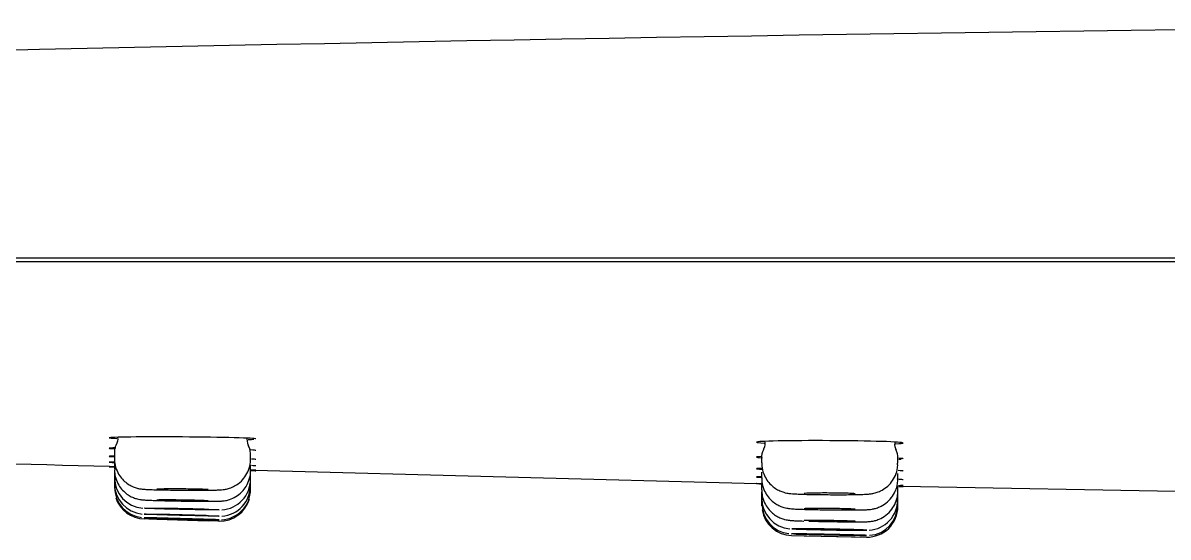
# Model space of a CAD drawing. Header units: millimetres. Extents: x -60 to 7633, y -2614 to 2146.
# Drawn here: x 1671.82 to 1705.43, y -2076.35 to -2061.24 of the extents above; entities that cross this region are included whole.
import ezdxf

# ---------------------------------------------------------------- set-up
doc = ezdxf.new("R2010")
doc.units = ezdxf.units.MM
doc.layers.get('0').update_dxf_attribs({"color": 250})

msp = doc.modelspace()

# ---------------------------------------------------------------- linework, layer by layer
at = {"linetype": 'Continuous'}
for p, q in [((1865.8, -2068.153), (1639.2, -2068.153)), ((1646.482, -2068.253), (1858.518, -2068.253)), ((1674.5, -2073.869), (1674.5, -2074.04)), ((1678.5, -2074.057), (1678.5, -2073.899)), ((1693.5, -2073.998), (1693.5, -2074.167)), ((1697.5, -2074.179), (1697.5, -2074.02)), ((1674.5, -2074.177), (1674.5, -2074.355)), ((1678.5, -2074.389), (1678.5, -2074.238)), ((1678.625, -2074.381), (1693.36, -2074.778)), ((1674.5, -2074.416), (1674.5, -2074.417)), ((1674.5, -2074.417), (1674.5, -2074.6)), ((1674.5, -2074.6), (1674.5, -2074.775)), ((1678.5, -2074.501), (1678.5, -2074.5)), ((1678.5, -2074.647), (1678.5, -2074.501)), ((1678.5, -2074.689), (1678.5, -2074.688)), ((1678.5, -2074.831), (1678.5, -2074.689)), ((1693.5, -2074.437), (1693.5, -2074.612)), ((1697.5, -2074.637), (1697.5, -2074.482)), ((1674.5, -2074.775), (1674.5, -2074.88)), ((1674.5, -2074.88), (1674.5, -2074.915)), ((1678.5, -2074.941), (1678.5, -2074.831)), ((1678.5, -2074.978), (1678.5, -2074.941)), ((1693.5, -2074.779), (1693.5, -2074.957)), ((1693.5, -2075.022), (1693.5, -2075.023)), ((1693.5, -2075.023), (1693.5, -2075.204)), ((1697.5, -2074.992), (1697.5, -2074.842)), ((1697.625, -2074.855), (1712.359, -2075.118)), ((1693.5, -2075.204), (1693.5, -2075.352)), ((1693.5, -2075.352), (1693.5, -2075.402)), ((1697.5, -2075.098), (1697.5, -2075.098)), ((1697.5, -2075.246), (1697.5, -2075.098)), ((1697.5, -2075.252), (1697.5, -2075.252)), ((1697.5, -2075.398), (1697.5, -2075.252)), ((1697.5, -2075.449), (1697.5, -2075.398)), ((1675.75, -2075.825), (1677.25, -2075.869)), ((1694.381, -2076.301), (1696.581, -2076.349)), ((1694.75, -2076.31), (1696.25, -2076.342))]:
    msp.add_line(p, q, dxfattribs=at)
for centre, radius, start, end in [((1748.554, -5492.116), 3430.935, 90.342648, 91.831859), ((1697.719, -2073.627), 0.314, 172.0677, 211.6016), ((1695.601, -1206.652), 867.874, 267.624313, 268.597628), ((1693.913, -2073.992), 0.413, 149.6339, 185.8446), ((1697.154, -2073.972), 0.343, 351.7469, 32.2603), ((1677.311, -2045.328), 29.073, 264.4322, 264.4422), ((1677.311, -2045.328), 29.073, 272.3249, 272.6411), ((1675.396, -2074.611), 0.89, 179.286, 265.8416), ((1677.603, -2074.654), 0.894, 273.1484, 0.3971), ((1695.906, -2055.427), 19.471, 262.9012, 262.9197), ((1675.399, -2074.78), 0.896, 179.6885, 264.7581), ((1675.397, -2074.889), 0.89, 179.4345, 263.3387), ((1677.602, -2074.946), 0.896, 272.9291, 0.2155), ((1677.602, -2074.838), 0.893, 273.5124, 0.494), ((1695.906, -2055.427), 19.471, 274.7548, 275.1394), ((1675.4, -2074.915), 0.9, 197.8435, 268.3381), ((1677.6, -2074.978), 0.9, 268.3611, 343.4771), ((1694.4, -2075.402), 0.9, 180.0075, 181.8982), ((1694.397, -2075.213), 0.892, 179.4321, 265.8008), ((1694.396, -2075.364), 0.888, 179.2649, 263.7663), ((1696.606, -2075.26), 0.886, 273.1306, 0.9306), ((1696.607, -2075.415), 0.884, 274.0187, 1.0579), ((1694.4, -2075.402), 0.9, 189.2281, 268.7557), ((1696.6, -2075.449), 0.9, 268.7686, 0.086)]:
    msp.add_arc(centre, radius, start, end, dxfattribs=at)
for points, knots in [([(1678.65, -2073.464), (1678.65, -2073.453), (1678.422, -2073.44), (1677.62, -2073.419), (1677.062, -2073.411), (1675.94, -2073.404), (1675.378, -2073.404), (1674.585, -2073.414), (1674.351, -2073.422), (1674.35, -2073.438), (1674.428, -2073.444), (1674.571, -2073.451)], [0.2501841, 0.2501841, 0.2501841, 0.2501841, 0.375, 0.375, 0.5, 0.5, 0.625, 0.625, 0.75, 0.75, 0.8224861, 0.8224861, 0.8224861, 0.8224861]), ([(1674.541, -2073.729), (1674.418, -2073.731), (1674.351, -2073.735), (1674.35, -2073.743), (1674.407, -2073.748), (1674.512, -2073.753)], [0.6831294, 0.6831294, 0.6831294, 0.6831294, 0.75, 0.75, 0.8116943, 0.8116943, 0.8116943, 0.8116943]), ([(1674.551, -2073.653), (1674.549, -2073.656), (1674.515, -2073.704), (1674.5, -2073.802), (1674.501, -2073.879), (1674.502, -2073.907)], [0, 0, 0, 0, 0.040178, 0.710227, 1, 1, 1, 1]), ([(1697.43, -2073.609), (1697.572, -2073.602), (1697.65, -2073.594), (1697.651, -2073.57), (1697.423, -2073.553), (1696.62, -2073.527), (1696.062, -2073.519), (1694.94, -2073.513), (1694.378, -2073.516), (1693.585, -2073.533), (1693.351, -2073.546), (1693.35, -2073.569), (1693.428, -2073.578), (1693.57, -2073.586)], [0.177642, 0.177642, 0.177642, 0.177642, 0.25, 0.25, 0.375, 0.375, 0.5, 0.5, 0.625, 0.625, 0.75, 0.75, 0.8223194, 0.8223194, 0.8223194, 0.8223194]), ([(1674.508, -2073.972), (1674.406, -2073.973), (1674.351, -2073.975), (1674.35, -2073.98), (1674.401, -2073.984), (1674.496, -2073.989)], [0.6893866, 0.6893866, 0.6893866, 0.6893866, 0.75, 0.75, 0.808491, 0.808491, 0.808491, 0.808491]), ([(1674.508, -2074.041), (1674.505, -2074.071), (1674.499, -2074.172), (1674.548, -2074.351), (1674.642, -2074.539), (1674.763, -2074.684), (1674.893, -2074.789), (1675.021, -2074.861), (1675.136, -2074.904), (1675.229, -2074.926), (1675.293, -2074.936), (1675.345, -2074.942), (1675.414, -2074.947), (1675.522, -2074.952), (1675.707, -2074.957), (1675.938, -2074.962), (1676.19, -2074.966), (1676.346, -2074.968), (1676.424, -2074.969)], [0, 0, 0, 0, 0.029017, 0.111366, 0.183533, 0.248091, 0.305873, 0.35688, 0.400461, 0.435218, 0.461243, 0.487264, 0.533705, 0.629734, 0.725939, 0.827135, 0.925478, 1, 1, 1, 1]), ([(1676.424, -2074.969), (1676.449, -2074.969), (1676.557, -2074.97), (1676.776, -2074.971), (1677.039, -2074.971), (1677.274, -2074.97), (1677.465, -2074.967), (1677.587, -2074.962), (1677.668, -2074.958), (1677.773, -2074.943), (1677.893, -2074.913), (1678.056, -2074.842), (1678.228, -2074.716), (1678.374, -2074.535), (1678.466, -2074.329), (1678.508, -2074.156), (1678.497, -2074.07), (1678.496, -2074.056)], [0, 0, 0, 0, 0.022303, 0.115054, 0.20792, 0.301415, 0.396487, 0.494706, 0.556357, 0.586353, 0.626346, 0.682077, 0.762824, 0.834504, 0.909548, 0.987687, 1, 1, 1, 1]), ([(1693.488, -2073.985), (1693.399, -2073.989), (1693.351, -2073.994), (1693.35, -2074.005), (1693.401, -2074.011), (1693.496, -2074.017)], [0.6934331, 0.6934331, 0.6934331, 0.6934331, 0.75, 0.75, 0.8084897, 0.8084897, 0.8084897, 0.8084897]), ([(1674.501, -2074.146), (1674.403, -2074.145), (1674.351, -2074.146), (1674.35, -2074.15), (1674.405, -2074.153), (1674.507, -2074.158)], [0.6906855, 0.6906855, 0.6906855, 0.6906855, 0.75, 0.75, 0.8107672, 0.8107672, 0.8107672, 0.8107672]), ([(1674.51, -2074.355), (1674.508, -2074.413), (1674.506, -2074.533), (1674.572, -2074.726), (1674.675, -2074.9), (1674.799, -2075.033), (1674.929, -2075.127), (1675.054, -2075.19), (1675.163, -2075.226), (1675.247, -2075.244), (1675.301, -2075.251), (1675.346, -2075.256), (1675.408, -2075.26), (1675.508, -2075.265), (1675.685, -2075.271), (1675.913, -2075.278), (1676.175, -2075.283), (1676.393, -2075.287), (1676.502, -2075.289), (1676.527, -2075.289)], [0, 0, 0, 0, 0.052411, 0.128086, 0.19486, 0.254708, 0.30809, 0.354815, 0.39403, 0.424265, 0.44557, 0.468193, 0.510243, 0.60153, 0.693172, 0.789566, 0.883682, 0.977673, 1, 1, 1, 1]), ([(1676.527, -2075.289), (1676.605, -2075.29), (1676.759, -2075.293), (1677.01, -2075.295), (1677.245, -2075.296), (1677.437, -2075.296), (1677.557, -2075.294), (1677.626, -2075.291), (1677.689, -2075.286), (1677.771, -2075.275), (1677.905, -2075.242), (1678.075, -2075.164), (1678.244, -2075.03), (1678.381, -2074.855), (1678.469, -2074.651), (1678.508, -2074.481), (1678.498, -2074.398), (1678.497, -2074.388)], [0, 0, 0, 0, 0.072369, 0.167853, 0.263699, 0.360628, 0.459729, 0.516485, 0.544497, 0.572529, 0.615529, 0.686596, 0.76289, 0.832441, 0.91018, 0.99076, 1, 1, 1, 1]), ([(1693.509, -2074.33), (1693.406, -2074.333), (1693.351, -2074.336), (1693.35, -2074.344), (1693.404, -2074.35), (1693.506, -2074.355)], [0.6891069, 0.6891069, 0.6891069, 0.6891069, 0.75, 0.75, 0.810544, 0.810544, 0.810544, 0.810544]), ([(1693.508, -2074.168), (1693.506, -2074.202), (1693.5, -2074.305), (1693.551, -2074.487), (1693.647, -2074.673), (1693.768, -2074.816), (1693.899, -2074.92), (1694.027, -2074.99), (1694.142, -2075.033), (1694.234, -2075.054), (1694.303, -2075.065), (1694.371, -2075.073), (1694.464, -2075.079), (1694.612, -2075.086), (1694.826, -2075.093), (1695.077, -2075.098), (1695.28, -2075.101), (1695.377, -2075.101), (1695.386, -2075.101)], [0, 0, 0, 0, 0.033241, 0.116999, 0.190495, 0.256305, 0.31526, 0.367367, 0.411924, 0.448452, 0.479006, 0.518028, 0.58802, 0.689839, 0.787749, 0.890744, 0.991867, 1, 1, 1, 1]), ([(1695.386, -2075.101), (1695.481, -2075.102), (1695.651, -2075.103), (1695.927, -2075.103), (1696.178, -2075.101), (1696.394, -2075.096), (1696.538, -2075.091), (1696.637, -2075.084), (1696.727, -2075.075), (1696.861, -2075.046), (1697.01, -2074.988), (1697.17, -2074.887), (1697.322, -2074.733), (1697.435, -2074.539), (1697.496, -2074.344), (1697.494, -2074.228), (1697.492, -2074.179)], [0, 0, 0, 0, 0.085479, 0.178409, 0.272067, 0.366162, 0.463776, 0.521256, 0.5756, 0.621851, 0.668184, 0.735339, 0.807026, 0.879232, 0.956153, 1, 1, 1, 1]), ([(1693.491, -2074.579), (1693.4, -2074.579), (1693.351, -2074.581), (1693.35, -2074.586), (1693.397, -2074.59), (1693.485, -2074.594)], [0.692718, 0.692718, 0.692718, 0.692718, 0.75, 0.75, 0.8061844, 0.8061844, 0.8061844, 0.8061844]), ([(1693.508, -2074.612), (1693.506, -2074.652), (1693.502, -2074.76), (1693.555, -2074.944), (1693.653, -2075.127), (1693.775, -2075.267), (1693.905, -2075.369), (1694.032, -2075.437), (1694.145, -2075.478), (1694.235, -2075.499), (1694.297, -2075.508), (1694.355, -2075.515), (1694.434, -2075.521), (1694.562, -2075.527), (1694.765, -2075.534), (1695.008, -2075.54), (1695.238, -2075.544), (1695.367, -2075.546), (1695.413, -2075.546)], [0, 0, 0, 0, 0.0384, 0.11994, 0.191613, 0.255806, 0.313228, 0.363814, 0.406795, 0.44113, 0.467784, 0.498689, 0.556539, 0.65879, 0.755412, 0.857037, 0.956289, 1, 1, 1, 1]), ([(1695.413, -2075.546), (1695.47, -2075.547), (1695.607, -2075.549), (1695.852, -2075.551), (1696.109, -2075.551), (1696.332, -2075.55), (1696.516, -2075.546), (1696.612, -2075.542), (1696.729, -2075.531), (1696.848, -2075.506), (1696.992, -2075.454), (1697.158, -2075.355), (1697.317, -2075.197), (1697.433, -2075), (1697.496, -2074.804), (1697.494, -2074.687), (1697.493, -2074.637)], [0, 0, 0, 0, 0.051619, 0.144837, 0.237722, 0.331453, 0.427598, 0.530885, 0.576329, 0.615135, 0.65853, 0.728972, 0.805294, 0.87751, 0.954696, 1, 1, 1, 1]), ([(1677.25, -2074.954), (1677.25, -2074.953), (1677.236, -2074.951), (1677.208, -2074.949), (1677.18, -2074.948), (1677.138, -2074.946), (1677.086, -2074.944), (1677.033, -2074.943), (1676.969, -2074.941), (1676.898, -2074.94), (1676.827, -2074.938), (1676.747, -2074.937), (1676.665, -2074.936), (1676.583, -2074.935), (1676.497, -2074.934), (1676.413, -2074.934), (1676.33, -2074.934), (1676.247, -2074.934), (1676.172, -2074.934), (1676.096, -2074.934), (1676.026, -2074.934), (1675.967, -2074.935), (1675.908, -2074.936), (1675.859, -2074.937), (1675.823, -2074.938), (1675.787, -2074.939), (1675.763, -2074.94), (1675.754, -2074.942), (1675.752, -2074.942), (1675.75, -2074.943), (1675.75, -2074.943)], [0, 0, 0, 0, 0.0537207, 0.0537207, 0.0537207, 0.1074414, 0.1074414, 0.1074414, 0.1611625, 0.1611625, 0.1611625, 0.214877, 0.214877, 0.214877, 0.2685806, 0.2685806, 0.2685806, 0.3222741, 0.3222741, 0.3222741, 0.3759624, 0.3759624, 0.3759624, 0.4296526, 0.4296526, 0.4296526, 0.4833505, 0.4833505, 0.4833505, 0.499996, 0.499996, 0.499996, 0.499996]), ([(1693.509, -2074.957), (1693.508, -2075.02), (1693.508, -2075.144), (1693.577, -2075.339), (1693.682, -2075.511), (1693.807, -2075.641), (1693.936, -2075.734), (1694.06, -2075.794), (1694.169, -2075.83), (1694.25, -2075.846), (1694.304, -2075.854), (1694.352, -2075.859), (1694.42, -2075.864), (1694.536, -2075.869), (1694.665, -2075.873), (1694.735, -2075.876), (1694.735, -2075.876)], [0, 0, 0, 0, 0.0575271, 0.1330344, 0.1997895, 0.2596324, 0.3129763, 0.3595948, 0.3985621, 0.4286132, 0.4502205, 0.4749351, 0.5243245, 0.6243803, 0.7164273, 0.7172889, 0.7172889, 0.7172889, 0.7172889]), ([(1696.25, -2075.078), (1696.25, -2075.076), (1696.236, -2075.073), (1696.208, -2075.071), (1696.18, -2075.069), (1696.138, -2075.066), (1696.086, -2075.064), (1696.033, -2075.062), (1695.969, -2075.061), (1695.898, -2075.059), (1695.826, -2075.057), (1695.747, -2075.056), (1695.665, -2075.055), (1695.583, -2075.054), (1695.497, -2075.054), (1695.413, -2075.053), (1695.33, -2075.053), (1695.247, -2075.053), (1695.172, -2075.054), (1695.096, -2075.055), (1695.026, -2075.056), (1694.967, -2075.057), (1694.908, -2075.058), (1694.859, -2075.06), (1694.823, -2075.061), (1694.787, -2075.063), (1694.763, -2075.065), (1694.754, -2075.067), (1694.752, -2075.068), (1694.75, -2075.069), (1694.75, -2075.069)], [0, 0, 0, 0, 0.0537332, 0.0537332, 0.0537332, 0.1074666, 0.1074666, 0.1074666, 0.1611962, 0.1611962, 0.1611962, 0.21491, 0.21491, 0.21491, 0.2686039, 0.2686039, 0.2686039, 0.322283, 0.322283, 0.322283, 0.3759586, 0.3759586, 0.3759586, 0.4296432, 0.4296432, 0.4296432, 0.4833451, 0.4833451, 0.4833451, 0.4999963, 0.4999963, 0.4999963, 0.4999963]), ([(1695.511, -2075.893), (1695.514, -2075.893), (1695.604, -2075.894), (1695.801, -2075.897), (1696.06, -2075.899), (1696.289, -2075.9), (1696.473, -2075.899), (1696.579, -2075.897), (1696.651, -2075.893), (1696.731, -2075.885), (1696.831, -2075.866), (1696.98, -2075.816), (1697.16, -2075.712), (1697.327, -2075.541), (1697.441, -2075.336), (1697.499, -2075.145), (1697.494, -2075.035), (1697.492, -2074.992)], [0, 0, 0, 0, 0.002231, 0.097365, 0.192254, 0.287845, 0.385125, 0.485561, 0.534432, 0.561482, 0.59829, 0.642507, 0.722328, 0.806719, 0.881381, 0.960908, 1, 1, 1, 1]), ([(1677.25, -2075.284), (1677.25, -2075.283), (1677.244, -2075.282), (1677.23, -2075.281), (1677.211, -2075.279), (1677.177, -2075.278), (1677.132, -2075.276), (1677.087, -2075.274), (1677.029, -2075.272), (1676.962, -2075.27), (1676.896, -2075.269), (1676.82, -2075.267), (1676.741, -2075.265), (1676.661, -2075.264), (1676.576, -2075.262), (1676.492, -2075.261), (1676.408, -2075.26), (1676.323, -2075.259), (1676.244, -2075.258), (1676.165, -2075.257), (1676.09, -2075.257), (1676.025, -2075.256), (1675.96, -2075.256), (1675.904, -2075.256), (1675.86, -2075.257), (1675.816, -2075.257), (1675.784, -2075.258), (1675.767, -2075.259), (1675.756, -2075.26), (1675.75, -2075.26), (1675.75, -2075.261)], [0.4999968, 0.4999968, 0.4999968, 0.4999968, 0.5370551, 0.5370551, 0.5370551, 0.5907617, 0.5907617, 0.5907617, 0.6444795, 0.6444795, 0.6444795, 0.6982024, 0.6982024, 0.6982024, 0.7519221, 0.7519221, 0.7519221, 0.8056323, 0.8056323, 0.8056323, 0.8593306, 0.8593306, 0.8593306, 0.9130199, 0.9130199, 0.9130199, 0.9667065, 0.9667065, 0.9667065, 1, 1, 1, 1]), ([(1675.377, -2075.675), (1675.378, -2075.676), (1675.399, -2075.677), (1675.438, -2075.679), (1675.478, -2075.681), (1675.539, -2075.683), (1675.616, -2075.686), (1675.692, -2075.689), (1675.787, -2075.692), (1675.891, -2075.695), (1675.995, -2075.698), (1676.112, -2075.701), (1676.232, -2075.705), (1676.352, -2075.708), (1676.479, -2075.711), (1676.601, -2075.714), (1676.723, -2075.717), (1676.845, -2075.72), (1676.956, -2075.723), (1677.067, -2075.725), (1677.17, -2075.727), (1677.257, -2075.729), (1677.344, -2075.73), (1677.417, -2075.731), (1677.47, -2075.732), (1677.523, -2075.732), (1677.558, -2075.732), (1677.571, -2075.732), (1677.58, -2075.731), (1677.58, -2075.731), (1677.572, -2075.73), (1677.56, -2075.728), (1677.526, -2075.727), (1677.474, -2075.725), (1677.421, -2075.722), (1677.349, -2075.72), (1677.263, -2075.717), (1677.176, -2075.714), (1677.074, -2075.711), (1676.963, -2075.708), (1676.853, -2075.704), (1676.731, -2075.701), (1676.609, -2075.698), (1676.487, -2075.695), (1676.36, -2075.692), (1676.24, -2075.689), (1676.12, -2075.686), (1676.002, -2075.683), (1675.898, -2075.681), (1675.793, -2075.679), (1675.698, -2075.677), (1675.621, -2075.676), (1675.544, -2075.675), (1675.482, -2075.674), (1675.441, -2075.674), (1675.398, -2075.674), (1675.376, -2075.674), (1675.377, -2075.675)], [0, 0, 0, 0, 0.052121, 0.052121, 0.052121, 0.105835, 0.105835, 0.105835, 0.15956, 0.15956, 0.15956, 0.213286, 0.213286, 0.213286, 0.267004, 0.267004, 0.267004, 0.320707, 0.320707, 0.320707, 0.374397, 0.374397, 0.374397, 0.42808, 0.42808, 0.42808, 0.48176, 0.48176, 0.48176, 0.515078, 0.515078, 0.515078, 0.568783, 0.568783, 0.568783, 0.622501, 0.622501, 0.622501, 0.676226, 0.676226, 0.676226, 0.729949, 0.729949, 0.729949, 0.783663, 0.783663, 0.783663, 0.837363, 0.837363, 0.837363, 0.89105, 0.89105, 0.89105, 0.944733, 0.944733, 0.944733, 1, 1, 1, 1]), ([(1675.381, -2075.5), (1675.382, -2075.502), (1675.402, -2075.503), (1675.44, -2075.505), (1675.48, -2075.507), (1675.541, -2075.51), (1675.617, -2075.513), (1675.693, -2075.515), (1675.787, -2075.518), (1675.891, -2075.521), (1675.995, -2075.524), (1676.112, -2075.527), (1676.232, -2075.53), (1676.352, -2075.533), (1676.479, -2075.536), (1676.601, -2075.538), (1676.723, -2075.541), (1676.845, -2075.543), (1676.956, -2075.545), (1677.067, -2075.547), (1677.171, -2075.548), (1677.258, -2075.549), (1677.345, -2075.55), (1677.418, -2075.55), (1677.472, -2075.55), (1677.526, -2075.55), (1677.561, -2075.549), (1677.575, -2075.548), (1677.583, -2075.547), (1677.584, -2075.546), (1677.576, -2075.545), (1677.564, -2075.544), (1677.531, -2075.541), (1677.479, -2075.539), (1677.427, -2075.537), (1677.355, -2075.534), (1677.269, -2075.531), (1677.183, -2075.528), (1677.081, -2075.525), (1676.97, -2075.522), (1676.86, -2075.519), (1676.739, -2075.517), (1676.616, -2075.514), (1676.494, -2075.511), (1676.368, -2075.509), (1676.247, -2075.506), (1676.127, -2075.504), (1676.01, -2075.502), (1675.905, -2075.501), (1675.8, -2075.499), (1675.705, -2075.498), (1675.627, -2075.498), (1675.55, -2075.497), (1675.487, -2075.497), (1675.446, -2075.497), (1675.402, -2075.498), (1675.38, -2075.499), (1675.381, -2075.5)], [0, 0, 0, 0, 0.051115, 0.051115, 0.051115, 0.104829, 0.104829, 0.104829, 0.158544, 0.158544, 0.158544, 0.212255, 0.212255, 0.212255, 0.26596, 0.26596, 0.26596, 0.319657, 0.319657, 0.319657, 0.37335, 0.37335, 0.37335, 0.427044, 0.427044, 0.427044, 0.480731, 0.480731, 0.480731, 0.514065, 0.514065, 0.514065, 0.567776, 0.567776, 0.567776, 0.62149, 0.62149, 0.62149, 0.675203, 0.675203, 0.675203, 0.728911, 0.728911, 0.728911, 0.782613, 0.782613, 0.782613, 0.83631, 0.83631, 0.83631, 0.890005, 0.890005, 0.890005, 0.9437, 0.9437, 0.9437, 1, 1, 1, 1]), ([(1677.25, -2075.54), (1677.25, -2075.539), (1677.244, -2075.538), (1677.23, -2075.537), (1677.211, -2075.536), (1677.177, -2075.534), (1677.132, -2075.533), (1677.087, -2075.531), (1677.029, -2075.529), (1676.963, -2075.527), (1676.896, -2075.525), (1676.82, -2075.523), (1676.741, -2075.521), (1676.661, -2075.519), (1676.576, -2075.517), (1676.492, -2075.515), (1676.408, -2075.514), (1676.323, -2075.512), (1676.244, -2075.511), (1676.165, -2075.509), (1676.09, -2075.508), (1676.025, -2075.507), (1675.96, -2075.507), (1675.904, -2075.506), (1675.86, -2075.506), (1675.816, -2075.506), (1675.784, -2075.506), (1675.767, -2075.507), (1675.756, -2075.507), (1675.75, -2075.508), (1675.75, -2075.508)], [0.499997, 0.499997, 0.499997, 0.499997, 0.5370504, 0.5370504, 0.5370504, 0.5907443, 0.5907443, 0.5907443, 0.6444534, 0.6444534, 0.6444534, 0.6981756, 0.6981756, 0.6981756, 0.7519028, 0.7519028, 0.7519028, 0.8056253, 0.8056253, 0.8056253, 0.8593354, 0.8593354, 0.8593354, 0.9130307, 0.9130307, 0.9130307, 0.9667151, 0.9667151, 0.9667151, 1, 1, 1, 1]), ([(1677.25, -2075.723), (1677.25, -2075.722), (1677.244, -2075.722), (1677.23, -2075.721), (1677.211, -2075.72), (1677.177, -2075.718), (1677.132, -2075.717), (1677.087, -2075.715), (1677.029, -2075.713), (1676.963, -2075.711), (1676.897, -2075.709), (1676.821, -2075.707), (1676.741, -2075.704), (1676.662, -2075.702), (1676.576, -2075.7), (1676.492, -2075.698), (1676.408, -2075.696), (1676.323, -2075.694), (1676.244, -2075.692), (1676.165, -2075.69), (1676.09, -2075.688), (1676.025, -2075.687), (1675.96, -2075.686), (1675.904, -2075.685), (1675.86, -2075.684), (1675.816, -2075.684), (1675.784, -2075.684), (1675.767, -2075.684), (1675.756, -2075.684), (1675.75, -2075.684), (1675.75, -2075.685)], [0.4999969, 0.4999969, 0.4999969, 0.4999969, 0.5370436, 0.5370436, 0.5370436, 0.5907262, 0.5907262, 0.5907262, 0.6444248, 0.6444248, 0.6444248, 0.6981417, 0.6981417, 0.6981417, 0.7518714, 0.7518714, 0.7518714, 0.8056029, 0.8056029, 0.8056029, 0.8593245, 0.8593245, 0.8593245, 0.9130289, 0.9130289, 0.9130289, 0.9667158, 0.9667158, 0.9667158, 1, 1, 1, 1]), ([(1696.25, -2075.533), (1696.25, -2075.531), (1696.236, -2075.529), (1696.208, -2075.527), (1696.18, -2075.525), (1696.138, -2075.523), (1696.086, -2075.521), (1696.033, -2075.519), (1695.969, -2075.517), (1695.898, -2075.516), (1695.827, -2075.514), (1695.747, -2075.512), (1695.665, -2075.511), (1695.583, -2075.51), (1695.497, -2075.509), (1695.413, -2075.508), (1695.33, -2075.507), (1695.247, -2075.507), (1695.172, -2075.507), (1695.096, -2075.507), (1695.026, -2075.507), (1694.967, -2075.507), (1694.908, -2075.508), (1694.858, -2075.509), (1694.823, -2075.51), (1694.787, -2075.511), (1694.763, -2075.513), (1694.754, -2075.514), (1694.752, -2075.515), (1694.75, -2075.515), (1694.75, -2075.516)], [0, 0, 0, 0, 0.0537248, 0.0537248, 0.0537248, 0.1074494, 0.1074494, 0.1074494, 0.1611773, 0.1611773, 0.1611773, 0.2148997, 0.2148997, 0.2148997, 0.2686089, 0.2686089, 0.2686089, 0.322303, 0.322303, 0.322303, 0.3759866, 0.3759866, 0.3759866, 0.429669, 0.429669, 0.429669, 0.4833594, 0.4833594, 0.4833594, 0.4999962, 0.4999962, 0.4999962, 0.4999962]), ([(1677.574, -2075.841), (1677.577, -2075.841), (1677.576, -2075.841), (1677.57, -2075.841), (1677.557, -2075.84), (1677.523, -2075.838), (1677.47, -2075.836), (1677.417, -2075.835), (1677.345, -2075.832), (1677.258, -2075.829), (1677.171, -2075.827), (1677.068, -2075.824), (1676.958, -2075.82), (1676.847, -2075.817), (1676.725, -2075.813), (1676.603, -2075.81), (1676.481, -2075.807), (1676.354, -2075.803), (1676.234, -2075.8), (1676.114, -2075.797), (1675.997, -2075.793), (1675.892, -2075.791), (1675.788, -2075.788), (1675.693, -2075.786), (1675.616, -2075.784), (1675.539, -2075.782), (1675.478, -2075.781), (1675.437, -2075.78), (1675.396, -2075.779), (1675.374, -2075.779), (1675.375, -2075.78)], [0.4910815, 0.4910815, 0.4910815, 0.4910815, 0.5160621, 0.5160621, 0.5160621, 0.5697598, 0.5697598, 0.5697598, 0.6234775, 0.6234775, 0.6234775, 0.6772095, 0.6772095, 0.6772095, 0.7309441, 0.7309441, 0.7309441, 0.7846681, 0.7846681, 0.7846681, 0.838373, 0.838373, 0.838373, 0.8920582, 0.8920582, 0.8920582, 0.9457319, 0.9457319, 0.9457319, 1, 1, 1, 1]), ([(1677.575, -2075.878), (1677.575, -2075.878), (1677.573, -2075.878), (1677.568, -2075.878), (1677.555, -2075.877), (1677.521, -2075.876), (1677.468, -2075.875), (1677.415, -2075.873), (1677.342, -2075.871), (1677.255, -2075.869), (1677.168, -2075.866), (1677.065, -2075.863), (1676.954, -2075.86), (1676.843, -2075.857), (1676.721, -2075.853), (1676.599, -2075.85), (1676.477, -2075.846), (1676.35, -2075.843), (1676.23, -2075.839), (1676.11, -2075.836), (1675.993, -2075.832), (1675.889, -2075.829), (1675.784, -2075.826), (1675.69, -2075.824), (1675.613, -2075.821), (1675.537, -2075.819), (1675.476, -2075.817), (1675.435, -2075.816), (1675.395, -2075.815), (1675.374, -2075.815), (1675.374, -2075.815)], [0.5000008, 0.5000008, 0.5000008, 0.5000008, 0.5170147, 0.5170147, 0.5170147, 0.5707061, 0.5707061, 0.5707061, 0.6244214, 0.6244214, 0.6244214, 0.6781563, 0.6781563, 0.6781563, 0.731898, 0.731898, 0.731898, 0.7856305, 0.7856305, 0.7856305, 0.8393417, 0.8393417, 0.8393417, 0.8930286, 0.8930286, 0.8930286, 0.9466993, 0.9466993, 0.9466993, 1, 1, 1, 1]), ([(1675.375, -2075.78), (1675.375, -2075.78), (1675.396, -2075.781), (1675.437, -2075.783), (1675.477, -2075.784), (1675.539, -2075.786), (1675.615, -2075.789), (1675.692, -2075.792), (1675.787, -2075.794), (1675.891, -2075.798), (1675.996, -2075.801), (1676.113, -2075.804), (1676.233, -2075.808), (1676.353, -2075.811), (1676.48, -2075.815), (1676.602, -2075.818), (1676.725, -2075.822), (1676.846, -2075.825), (1676.957, -2075.828), (1677.067, -2075.831), (1677.17, -2075.833), (1677.257, -2075.835), (1677.344, -2075.837), (1677.416, -2075.839), (1677.469, -2075.84), (1677.522, -2075.841), (1677.556, -2075.842), (1677.569, -2075.841)], [0, 0, 0, 0, 0.0530986, 0.0530986, 0.0530986, 0.1068103, 0.1068103, 0.1068103, 0.1605399, 0.1605399, 0.1605399, 0.214276, 0.214276, 0.214276, 0.2680046, 0.2680046, 0.2680046, 0.321715, 0.321715, 0.321715, 0.3754049, 0.3754049, 0.3754049, 0.4290837, 0.4290837, 0.4290837, 0.4827035, 0.4827035, 0.4827035, 0.4827035]), ([(1677.25, -2075.832), (1677.25, -2075.832), (1677.244, -2075.832), (1677.23, -2075.831), (1677.211, -2075.83), (1677.177, -2075.829), (1677.132, -2075.827), (1677.087, -2075.826), (1677.029, -2075.824), (1676.963, -2075.822), (1676.897, -2075.82), (1676.821, -2075.818), (1676.741, -2075.815), (1676.662, -2075.813), (1676.576, -2075.811), (1676.492, -2075.808), (1676.408, -2075.806), (1676.323, -2075.804), (1676.245, -2075.802), (1676.166, -2075.799), (1676.09, -2075.797), (1676.025, -2075.796), (1675.96, -2075.794), (1675.904, -2075.793), (1675.86, -2075.792), (1675.816, -2075.791), (1675.784, -2075.79), (1675.767, -2075.79), (1675.756, -2075.79), (1675.75, -2075.79), (1675.75, -2075.79)], [0.4999965, 0.4999965, 0.4999965, 0.4999965, 0.5370363, 0.5370363, 0.5370363, 0.5907111, 0.5907111, 0.5907111, 0.6443995, 0.6443995, 0.6443995, 0.6981085, 0.6981085, 0.6981085, 0.751836, 0.751836, 0.751836, 0.8055721, 0.8055721, 0.8055721, 0.859303, 0.859303, 0.859303, 0.9130171, 0.9130171, 0.9130171, 0.96671, 0.96671, 0.96671, 1, 1, 1, 1]), ([(1696.25, -2075.887), (1696.25, -2075.886), (1696.244, -2075.885), (1696.23, -2075.884), (1696.211, -2075.882), (1696.177, -2075.881), (1696.132, -2075.879), (1696.087, -2075.877), (1696.029, -2075.875), (1695.962, -2075.873), (1695.896, -2075.871), (1695.82, -2075.869), (1695.741, -2075.868), (1695.661, -2075.866), (1695.576, -2075.865), (1695.492, -2075.863), (1695.408, -2075.862), (1695.323, -2075.861), (1695.244, -2075.86), (1695.165, -2075.859), (1695.09, -2075.859), (1695.025, -2075.859), (1694.96, -2075.858), (1694.904, -2075.859), (1694.86, -2075.859), (1694.816, -2075.859), (1694.784, -2075.86), (1694.767, -2075.861), (1694.756, -2075.862), (1694.75, -2075.863), (1694.75, -2075.863)], [0.4999967, 0.4999967, 0.4999967, 0.4999967, 0.5370569, 0.5370569, 0.5370569, 0.5907635, 0.5907635, 0.5907635, 0.6444822, 0.6444822, 0.6444822, 0.6982067, 0.6982067, 0.6982067, 0.7519281, 0.7519281, 0.7519281, 0.8056391, 0.8056391, 0.8056391, 0.8593369, 0.8593369, 0.8593369, 0.9130246, 0.9130246, 0.9130246, 0.9667093, 0.9667093, 0.9667093, 1, 1, 1, 1]), ([(1694.887, -2075.88), (1694.915, -2075.881), (1695.026, -2075.883), (1695.237, -2075.888), (1695.411, -2075.891), (1695.511, -2075.893)], [0.780634, 0.780634, 0.780634, 0.780634, 0.8132482, 0.9079406, 1, 1, 1, 1]), ([(1694.442, -2076.255), (1694.483, -2076.257), (1694.544, -2076.259), (1694.621, -2076.261), (1694.697, -2076.263), (1694.792, -2076.265), (1694.896, -2076.268), (1695, -2076.27), (1695.117, -2076.273), (1695.238, -2076.276), (1695.358, -2076.279), (1695.484, -2076.281), (1695.607, -2076.284), (1695.729, -2076.286), (1695.85, -2076.289), (1695.961, -2076.291), (1696.072, -2076.293), (1696.175, -2076.294), (1696.262, -2076.296), (1696.349, -2076.297), (1696.422, -2076.298), (1696.475, -2076.299), (1696.528, -2076.299), (1696.562, -2076.299), (1696.575, -2076.299), (1696.584, -2076.299), (1696.584, -2076.298), (1696.576, -2076.298), (1696.563, -2076.297), (1696.529, -2076.295), (1696.477, -2076.294), (1696.424, -2076.292), (1696.352, -2076.29), (1696.265, -2076.288), (1696.179, -2076.285), (1696.076, -2076.283), (1695.966, -2076.28), (1695.855, -2076.278), (1695.734, -2076.275), (1695.611, -2076.272), (1695.489, -2076.27), (1695.362, -2076.267), (1695.242, -2076.265), (1695.122, -2076.262), (1695.005, -2076.26), (1694.9, -2076.258), (1694.796, -2076.256), (1694.701, -2076.255), (1694.624, -2076.254), (1694.547, -2076.253), (1694.485, -2076.252), (1694.444, -2076.252), (1694.402, -2076.251), (1694.381, -2076.252), (1694.381, -2076.252)], [0.0526449, 0.0526449, 0.0526449, 0.0526449, 0.1063566, 0.1063566, 0.1063566, 0.1600765, 0.1600765, 0.1600765, 0.2137977, 0.2137977, 0.2137977, 0.2675125, 0.2675125, 0.2675125, 0.3212166, 0.3212166, 0.3212166, 0.37491, 0.37491, 0.37491, 0.4285988, 0.4285988, 0.4285988, 0.4822855, 0.4822855, 0.4822855, 0.5156019, 0.5156019, 0.5156019, 0.5693063, 0.5693063, 0.5693063, 0.623021, 0.623021, 0.623021, 0.6767415, 0.6767415, 0.6767415, 0.730461, 0.730461, 0.730461, 0.7841729, 0.7841729, 0.7841729, 0.8378738, 0.8378738, 0.8378738, 0.8915653, 0.8915653, 0.8915653, 0.9452526, 0.9452526, 0.9452526, 1, 1, 1, 1]), ([(1694.383, -2076.104), (1694.384, -2076.106), (1694.404, -2076.107), (1694.443, -2076.109), (1694.483, -2076.111), (1694.543, -2076.113), (1694.62, -2076.116), (1694.696, -2076.118), (1694.79, -2076.121), (1694.894, -2076.124), (1694.998, -2076.126), (1695.115, -2076.129), (1695.235, -2076.132), (1695.355, -2076.134), (1695.481, -2076.137), (1695.604, -2076.139), (1695.726, -2076.141), (1695.848, -2076.143), (1695.959, -2076.145), (1696.07, -2076.146), (1696.173, -2076.147), (1696.26, -2076.148), (1696.347, -2076.149), (1696.421, -2076.149), (1696.474, -2076.149), (1696.528, -2076.149), (1696.563, -2076.148), (1696.577, -2076.147), (1696.585, -2076.147), (1696.586, -2076.146), (1696.578, -2076.145), (1696.566, -2076.143), (1696.533, -2076.141), (1696.481, -2076.139), (1696.429, -2076.137), (1696.356, -2076.135), (1696.27, -2076.132), (1696.184, -2076.129), (1696.082, -2076.127), (1695.972, -2076.124), (1695.861, -2076.121), (1695.74, -2076.119), (1695.618, -2076.116), (1695.495, -2076.114), (1695.369, -2076.111), (1695.249, -2076.109), (1695.128, -2076.107), (1695.011, -2076.106), (1694.906, -2076.104), (1694.801, -2076.103), (1694.706, -2076.102), (1694.629, -2076.102), (1694.551, -2076.101), (1694.489, -2076.101), (1694.447, -2076.102), (1694.418, -2076.102), (1694.399, -2076.102), (1694.389, -2076.103)], [0, 0, 0, 0, 0.051301, 0.051301, 0.051301, 0.1050164, 0.1050164, 0.1050164, 0.1587332, 0.1587332, 0.1587332, 0.2124457, 0.2124457, 0.2124457, 0.26615, 0.26615, 0.26615, 0.3198459, 0.3198459, 0.3198459, 0.3735373, 0.3735373, 0.3735373, 0.4272292, 0.4272292, 0.4272292, 0.4809177, 0.4809177, 0.4809177, 0.5142498, 0.5142498, 0.5142498, 0.567962, 0.567962, 0.567962, 0.6216783, 0.6216783, 0.6216783, 0.6753935, 0.6753935, 0.6753935, 0.7291029, 0.7291029, 0.7291029, 0.7828044, 0.7828044, 0.7828044, 0.8364992, 0.8364992, 0.8364992, 0.890191, 0.890191, 0.890191, 0.9438851, 0.9438851, 0.9438851, 0.9815527, 0.9815527, 0.9815527, 0.9815527]), ([(1696.25, -2076.14), (1696.25, -2076.139), (1696.244, -2076.139), (1696.23, -2076.138), (1696.211, -2076.136), (1696.177, -2076.135), (1696.132, -2076.133), (1696.087, -2076.132), (1696.029, -2076.13), (1695.963, -2076.128), (1695.896, -2076.126), (1695.82, -2076.125), (1695.741, -2076.123), (1695.661, -2076.121), (1695.576, -2076.119), (1695.492, -2076.118), (1695.408, -2076.116), (1695.323, -2076.115), (1695.244, -2076.113), (1695.165, -2076.112), (1695.09, -2076.111), (1695.025, -2076.111), (1694.96, -2076.11), (1694.904, -2076.109), (1694.86, -2076.109), (1694.816, -2076.109), (1694.784, -2076.11), (1694.767, -2076.11), (1694.756, -2076.11), (1694.75, -2076.111), (1694.75, -2076.111)], [0.4999966, 0.4999966, 0.4999966, 0.4999966, 0.5370502, 0.5370502, 0.5370502, 0.5907463, 0.5907463, 0.5907463, 0.6444549, 0.6444549, 0.6444549, 0.6981742, 0.6981742, 0.6981742, 0.7518975, 0.7518975, 0.7518975, 0.8056167, 0.8056167, 0.8056167, 0.8593254, 0.8593254, 0.8593254, 0.9130218, 0.9130218, 0.9130218, 0.9667093, 0.9667093, 0.9667093, 1, 1, 1, 1]), ([(1696.25, -2076.292), (1696.25, -2076.291), (1696.244, -2076.291), (1696.23, -2076.29), (1696.211, -2076.289), (1696.177, -2076.288), (1696.132, -2076.287), (1696.087, -2076.286), (1696.029, -2076.284), (1695.963, -2076.282), (1695.896, -2076.281), (1695.821, -2076.279), (1695.741, -2076.277), (1695.662, -2076.275), (1695.576, -2076.273), (1695.492, -2076.272), (1695.408, -2076.27), (1695.323, -2076.268), (1695.244, -2076.267), (1695.166, -2076.265), (1695.09, -2076.264), (1695.025, -2076.263), (1694.96, -2076.262), (1694.904, -2076.261), (1694.86, -2076.26), (1694.816, -2076.26), (1694.784, -2076.26), (1694.767, -2076.26), (1694.756, -2076.26), (1694.75, -2076.26), (1694.75, -2076.26)], [0.4999963, 0.4999963, 0.4999963, 0.4999963, 0.5370429, 0.5370429, 0.5370429, 0.5907318, 0.5907318, 0.5907318, 0.6444307, 0.6444307, 0.6444307, 0.6981419, 0.6981419, 0.6981419, 0.7518624, 0.7518624, 0.7518624, 0.8055853, 0.8055853, 0.8055853, 0.8593025, 0.8593025, 0.8593025, 0.9130085, 0.9130085, 0.9130085, 0.9667024, 0.9667024, 0.9667024, 1, 1, 1, 1])]:
    msp.add_open_spline(points, degree=3, knots=knots, dxfattribs=at)
for points in [[(1674.593, -2073.434), (1674.607, -2073.484), (1674.591, -2073.559), (1674.545, -2073.658)], [(1678.451, -2073.668), (1678.423, -2073.638), (1678.407, -2073.569), (1678.403, -2073.46)], [(1678.427, -2073.481), (1678.501, -2073.479), (1678.558, -2073.476), (1678.596, -2073.473)], [(1678.496, -2073.896), (1678.491, -2073.783), (1678.472, -2073.708), (1678.44, -2073.673)], [(1693.596, -2073.561), (1693.592, -2073.674), (1693.575, -2073.747), (1693.544, -2073.78)], [(1678.65, -2073.804), (1678.65, -2073.8), (1678.597, -2073.795), (1678.498, -2073.789)], [(1678.65, -2074.068), (1678.65, -2074.065), (1678.606, -2074.062), (1678.522, -2074.057)], [(1697.65, -2074.048), (1697.65, -2074.043), (1697.607, -2074.037), (1697.524, -2074.031)], [(1697.524, -2074.062), (1697.553, -2074.061), (1697.577, -2074.059), (1697.596, -2074.058)], [(1674.35, -2074.284), (1674.353, -2074.284), (1674.404, -2074.285), (1674.496, -2074.288)], [(1674.491, -2074.288), (1674.404, -2074.285), (1674.355, -2074.284), (1674.351, -2074.284)], [(1678.65, -2074.408), (1678.646, -2074.408), (1678.6, -2074.406), (1678.517, -2074.404)], [(1678.65, -2074.257), (1678.65, -2074.255), (1678.607, -2074.252), (1678.524, -2074.248)], [(1693.501, -2074.168), (1693.5, -2074.167), (1693.5, -2074.167), (1693.5, -2074.167)], [(1697.65, -2074.408), (1697.65, -2074.404), (1697.602, -2074.399), (1697.512, -2074.394)], [(1697.65, -2074.666), (1697.65, -2074.663), (1697.605, -2074.659), (1697.519, -2074.655)], [(1693.35, -2074.778), (1693.353, -2074.778), (1693.404, -2074.779), (1693.496, -2074.781)], [(1693.51, -2074.782), (1693.411, -2074.78), (1693.355, -2074.778), (1693.351, -2074.778)], [(1697.65, -2074.871), (1697.646, -2074.871), (1697.603, -2074.87), (1697.524, -2074.868)], [(1694.381, -2076.252), (1694.381, -2076.252), (1694.382, -2076.252), (1694.382, -2076.253)]]:
    msp.add_open_spline(points, degree=3, dxfattribs=at)

doc.saveas('drawing.dxf')
